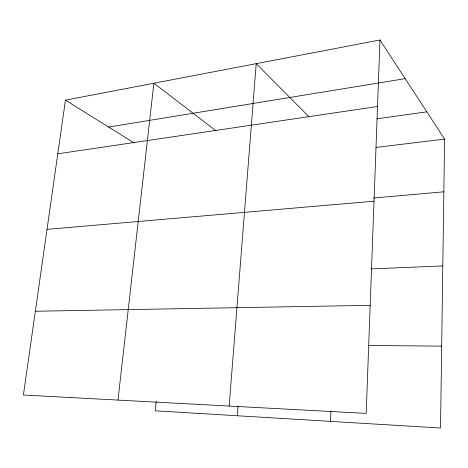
<?xml version="1.0" encoding="UTF-8"?>
<svg xmlns="http://www.w3.org/2000/svg" width="468" height="468" viewBox="0 0 468 468"><rect width="100%" height="100%" fill="white"/><g stroke="black" fill="none" stroke-linecap="round" stroke-linejoin="round"><path stroke-width="0.7" d="M379.969 39.985L366.187 413.396L23.4 395.021L65.45 100.146L379.969 39.985L444.6 139.101L440.528 428.015L155.224 410.81L156.177 401.427M330.478 421.381L330.964 411.22M237.329 415.76L238.054 406.294M229.162 406.048L256.218 63.654L308.804 116.591M117.977 400.087L153.878 83.228L216.181 130.894M108.646 127.062L405.177 78.642M57.792 153.814L377.512 106.505M376.921 118.825L426.822 111.84M375.903 147.432L444.6 139.101M373.593 198.011L443.857 191.816M47.022 229.355L374.02 201.205M371.27 268.895L442.81 265.912M35.346 311.255L370.176 305.323M368.275 345.478L441.681 346.121M65.45 100.146L134.047 142.886"/></g></svg>
